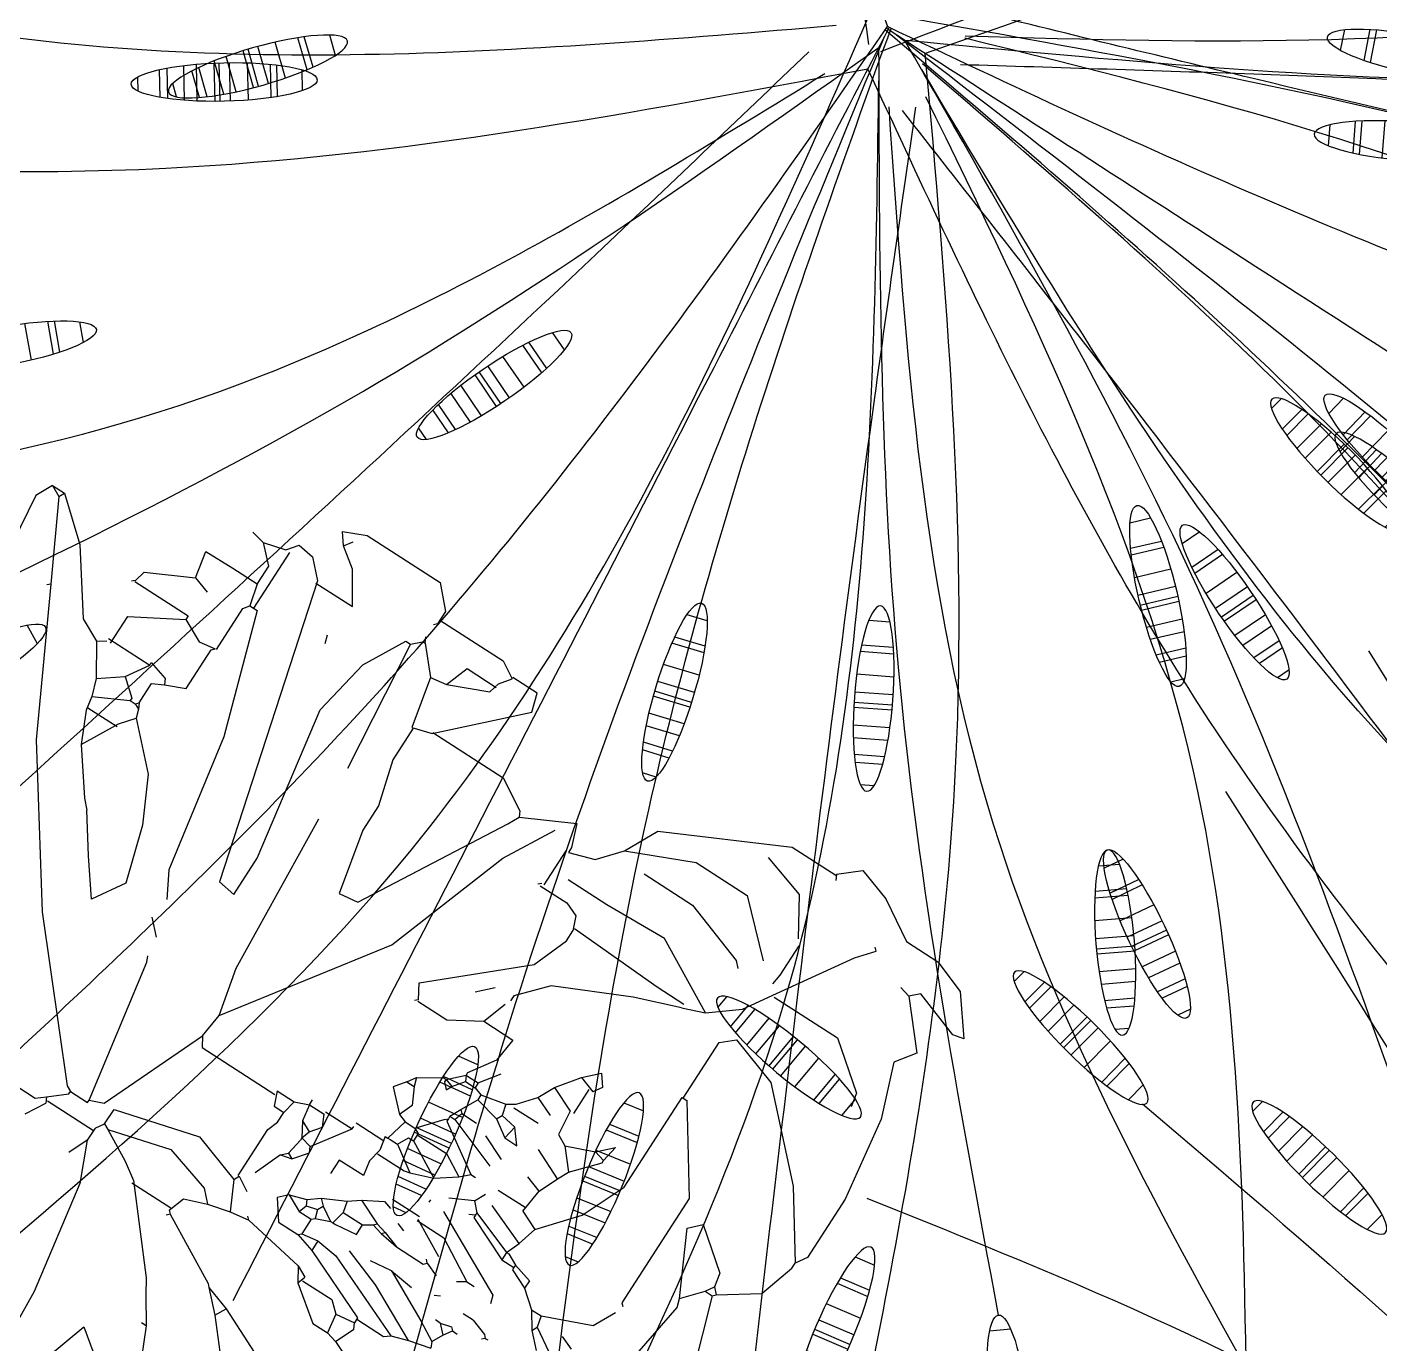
# Model space of a CAD drawing. Header units: metres. Extents: x 1769 to 3632, y 809 to 2652.
# Drawn here: x 2738.7075 to 2738.9946, y 1806.6162 to 1806.8958 of the extents above; entities that cross this region are included whole.
import ezdxf

# ---------------------------------------------------------------- set-up
doc = ezdxf.new("R2010")
doc.units = ezdxf.units.M
doc.header["$LTSCALE"] = 10
doc.layers.add('A-ELEV0', color=7, linetype='Continuous')
doc.layers.add('L-PLNT', color=66, linetype='Continuous')
doc.layers.add('Vegetation - Trees', color=64, linetype='Continuous', lineweight=30)

# ---------------------------------------------------------------- blocks, each defined once
blk = doc.blocks.new('*U121')
at = {"layer": 'Vegetation - Trees'}
for p, q in [((-5.13, 11.36), (-3.23, 12.04)), ((-4.99, 8.06), (-1.24, 9.4)), ((-4.81, 6.96), (-0.69, 8.43)), ((-4.3, 4.62), (0.4, 6.3)), ((-3.82, 2.85), (1.15, 4.62)), ((-3.82, 2.85), (1.15, 4.62)), ((-3.07, 0.42), (2.11, 2.27)), ((-2.84, -0.28), (2.37, 1.58)), ((-2.84, -0.28), (2.37, 1.58)), ((-2.34, -1.67), (2.87, 0.19)), ((-1.39, -4.07), (3.65, -2.26)), ((-0.03, -7.06), (4.49, -5.44)), ((0.4, -7.9), (4.69, -6.36)), ((2.32, -11.02), (5.18, -10)), ((4.49, -12.56), (4.49, -12.56))]:
    blk.add_line(p, q, dxfattribs=at)
blk.add_ellipse((0, 0), major_axis=(4.49, -12.56), ratio=0.207464, dxfattribs=at)
blk = doc.blocks.new('*U119')
at = {"layer": 'Vegetation - Trees'}
for p, q in [((-5.13, 11.36), (-3.23, 12.04)), ((-4.99, 8.06), (-1.24, 9.4)), ((-4.81, 6.96), (-0.69, 8.43)), ((-4.3, 4.62), (0.4, 6.3)), ((-3.82, 2.85), (1.15, 4.62)), ((-3.82, 2.85), (1.15, 4.62)), ((-3.07, 0.42), (2.11, 2.27)), ((-2.84, -0.28), (2.37, 1.58)), ((-2.84, -0.28), (2.37, 1.58)), ((-2.34, -1.67), (2.87, 0.19)), ((-1.39, -4.07), (3.65, -2.26)), ((-0.03, -7.06), (4.49, -5.44)), ((0.4, -7.9), (4.69, -6.36)), ((2.32, -11.02), (5.18, -10)), ((4.49, -12.56), (4.49, -12.56))]:
    blk.add_line(p, q, dxfattribs=at)
blk.add_ellipse((0, 0), major_axis=(4.49, -12.56), ratio=0.207464, dxfattribs=at)
blk = doc.blocks.new('*U108')
at = {"layer": 'Vegetation - Trees'}
for p, q in [((-5.13, 11.36), (-3.23, 12.04)), ((-4.99, 8.06), (-1.24, 9.4)), ((-4.81, 6.96), (-0.69, 8.43)), ((-4.3, 4.62), (0.4, 6.3)), ((-3.82, 2.85), (1.15, 4.62)), ((-3.82, 2.85), (1.15, 4.62)), ((-3.07, 0.42), (2.11, 2.27)), ((-2.84, -0.28), (2.37, 1.58)), ((-2.84, -0.28), (2.37, 1.58)), ((-2.34, -1.67), (2.87, 0.19)), ((-1.39, -4.07), (3.65, -2.26)), ((-0.03, -7.06), (4.49, -5.44)), ((0.4, -7.9), (4.69, -6.36)), ((2.32, -11.02), (5.18, -10)), ((4.49, -12.56), (4.49, -12.56))]:
    blk.add_line(p, q, dxfattribs=at)
blk.add_ellipse((0, 0), major_axis=(4.49, -12.56), ratio=0.207464, dxfattribs=at)
blk = doc.blocks.new('*U107')
at = {"layer": 'Vegetation - Trees'}
for p, q in [((-5.13, 11.36), (-3.23, 12.04)), ((-4.99, 8.06), (-1.24, 9.4)), ((-4.81, 6.96), (-0.69, 8.43)), ((-4.3, 4.62), (0.4, 6.3)), ((-3.82, 2.85), (1.15, 4.62)), ((-3.82, 2.85), (1.15, 4.62)), ((-3.07, 0.42), (2.11, 2.27)), ((-2.84, -0.28), (2.37, 1.58)), ((-2.84, -0.28), (2.37, 1.58)), ((-2.34, -1.67), (2.87, 0.19)), ((-1.39, -4.07), (3.65, -2.26)), ((-0.03, -7.06), (4.49, -5.44)), ((0.4, -7.9), (4.69, -6.36)), ((2.32, -11.02), (5.18, -10)), ((4.49, -12.56), (4.49, -12.56))]:
    blk.add_line(p, q, dxfattribs=at)
blk.add_ellipse((0, 0), major_axis=(4.49, -12.56), ratio=0.207464, dxfattribs=at)
blk = doc.blocks.new('*U106')
at = {"layer": 'Vegetation - Trees'}
for p, q in [((-5.13, 11.36), (-3.23, 12.04)), ((-4.99, 8.06), (-1.24, 9.4)), ((-4.81, 6.96), (-0.69, 8.43)), ((-4.3, 4.62), (0.4, 6.3)), ((-3.82, 2.85), (1.15, 4.62)), ((-3.82, 2.85), (1.15, 4.62)), ((-3.07, 0.42), (2.11, 2.27)), ((-2.84, -0.28), (2.37, 1.58)), ((-2.84, -0.28), (2.37, 1.58)), ((-2.34, -1.67), (2.87, 0.19)), ((-1.39, -4.07), (3.65, -2.26)), ((-0.03, -7.06), (4.49, -5.44)), ((0.4, -7.9), (4.69, -6.36)), ((2.32, -11.02), (5.18, -10)), ((4.49, -12.56), (4.49, -12.56))]:
    blk.add_line(p, q, dxfattribs=at)
blk.add_ellipse((0, 0), major_axis=(4.49, -12.56), ratio=0.207464, dxfattribs=at)
blk = doc.blocks.new('*U105')
at = {"layer": 'Vegetation - Trees'}
for p, q in [((-5.13, 11.36), (-3.23, 12.04)), ((-4.99, 8.06), (-1.24, 9.4)), ((-4.81, 6.96), (-0.69, 8.43)), ((-4.3, 4.62), (0.4, 6.3)), ((-3.82, 2.85), (1.15, 4.62)), ((-3.82, 2.85), (1.15, 4.62)), ((-3.07, 0.42), (2.11, 2.27)), ((-2.84, -0.28), (2.37, 1.58)), ((-2.84, -0.28), (2.37, 1.58)), ((-2.34, -1.67), (2.87, 0.19)), ((-1.39, -4.07), (3.65, -2.26)), ((-0.03, -7.06), (4.49, -5.44)), ((0.4, -7.9), (4.69, -6.36)), ((2.32, -11.02), (5.18, -10)), ((4.49, -12.56), (4.49, -12.56))]:
    blk.add_line(p, q, dxfattribs=at)
blk.add_ellipse((0, 0), major_axis=(4.49, -12.56), ratio=0.207464, dxfattribs=at)
blk = doc.blocks.new('*U104')
at = {"layer": 'Vegetation - Trees'}
for p, q in [((-5.13, 11.36), (-3.23, 12.04)), ((-4.99, 8.06), (-1.24, 9.4)), ((-4.81, 6.96), (-0.69, 8.43)), ((-4.3, 4.62), (0.4, 6.3)), ((-3.82, 2.85), (1.15, 4.62)), ((-3.82, 2.85), (1.15, 4.62)), ((-3.07, 0.42), (2.11, 2.27)), ((-2.84, -0.28), (2.37, 1.58)), ((-2.84, -0.28), (2.37, 1.58)), ((-2.34, -1.67), (2.87, 0.19)), ((-1.39, -4.07), (3.65, -2.26)), ((-0.03, -7.06), (4.49, -5.44)), ((0.4, -7.9), (4.69, -6.36)), ((2.32, -11.02), (5.18, -10)), ((4.49, -12.56), (4.49, -12.56))]:
    blk.add_line(p, q, dxfattribs=at)
blk.add_ellipse((0, 0), major_axis=(4.49, -12.56), ratio=0.207464, dxfattribs=at)
blk = doc.blocks.new('*U122')
at = {"layer": 'Vegetation - Trees'}
for p, q in [((-5.13, 11.36), (-3.23, 12.04)), ((-4.99, 8.06), (-1.24, 9.4)), ((-4.81, 6.96), (-0.69, 8.43)), ((-4.3, 4.62), (0.4, 6.3)), ((-3.82, 2.85), (1.15, 4.62)), ((-3.82, 2.85), (1.15, 4.62)), ((-3.07, 0.42), (2.11, 2.27)), ((-2.84, -0.28), (2.37, 1.58)), ((-2.84, -0.28), (2.37, 1.58)), ((-2.34, -1.67), (2.87, 0.19)), ((-1.39, -4.07), (3.65, -2.26)), ((-0.03, -7.06), (4.49, -5.44)), ((0.4, -7.9), (4.69, -6.36)), ((2.32, -11.02), (5.18, -10)), ((4.49, -12.56), (4.49, -12.56))]:
    blk.add_line(p, q, dxfattribs=at)
blk.add_ellipse((0, 0), major_axis=(4.49, -12.56), ratio=0.207464, dxfattribs=at)
blk = doc.blocks.new('*U120')
at = {"layer": 'Vegetation - Trees'}
for p, q in [((-5.13, 11.36), (-3.23, 12.04)), ((-4.99, 8.06), (-1.24, 9.4)), ((-4.81, 6.96), (-0.69, 8.43)), ((-4.3, 4.62), (0.4, 6.3)), ((-3.82, 2.85), (1.15, 4.62)), ((-3.82, 2.85), (1.15, 4.62)), ((-3.07, 0.42), (2.11, 2.27)), ((-2.84, -0.28), (2.37, 1.58)), ((-2.84, -0.28), (2.37, 1.58)), ((-2.34, -1.67), (2.87, 0.19)), ((-1.39, -4.07), (3.65, -2.26)), ((-0.03, -7.06), (4.49, -5.44)), ((0.4, -7.9), (4.69, -6.36)), ((2.32, -11.02), (5.18, -10)), ((4.49, -12.56), (4.49, -12.56))]:
    blk.add_line(p, q, dxfattribs=at)
blk.add_ellipse((0, 0), major_axis=(4.49, -12.56), ratio=0.207464, dxfattribs=at)
blk = doc.blocks.new('*U114')
at = {"layer": 'Vegetation - Trees'}
for p, q in [((-5.13, 11.36), (-3.23, 12.04)), ((-4.99, 8.06), (-1.24, 9.4)), ((-4.81, 6.96), (-0.69, 8.43)), ((-4.3, 4.62), (0.4, 6.3)), ((-3.82, 2.85), (1.15, 4.62)), ((-3.82, 2.85), (1.15, 4.62)), ((-3.07, 0.42), (2.11, 2.27)), ((-2.84, -0.28), (2.37, 1.58)), ((-2.84, -0.28), (2.37, 1.58)), ((-2.34, -1.67), (2.87, 0.19)), ((-1.39, -4.07), (3.65, -2.26)), ((-0.03, -7.06), (4.49, -5.44)), ((0.4, -7.9), (4.69, -6.36)), ((2.32, -11.02), (5.18, -10)), ((4.49, -12.56), (4.49, -12.56))]:
    blk.add_line(p, q, dxfattribs=at)
at = {"layer": 'Vegetation - Trees', "extrusion": (0, 0, -1)}
blk.add_ellipse((0, 0), major_axis=(4.49, -12.56), ratio=0.207464, dxfattribs=at)
blk = doc.blocks.new('*U113')
at = {"layer": 'Vegetation - Trees'}
for p, q in [((-5.13, 11.36), (-3.23, 12.04)), ((-4.99, 8.06), (-1.24, 9.4)), ((-4.81, 6.96), (-0.69, 8.43)), ((-4.3, 4.62), (0.4, 6.3)), ((-3.82, 2.85), (1.15, 4.62)), ((-3.82, 2.85), (1.15, 4.62)), ((-3.07, 0.42), (2.11, 2.27)), ((-2.84, -0.28), (2.37, 1.58)), ((-2.84, -0.28), (2.37, 1.58)), ((-2.34, -1.67), (2.87, 0.19)), ((-1.39, -4.07), (3.65, -2.26)), ((-0.03, -7.06), (4.49, -5.44)), ((0.4, -7.9), (4.69, -6.36)), ((2.32, -11.02), (5.18, -10)), ((4.49, -12.56), (4.49, -12.56))]:
    blk.add_line(p, q, dxfattribs=at)
at = {"layer": 'Vegetation - Trees', "extrusion": (0, 0, -1)}
blk.add_ellipse((0, 0), major_axis=(4.49, -12.56), ratio=0.207464, dxfattribs=at)
blk = doc.blocks.new('*U115')
at = {"layer": 'Vegetation - Trees'}
for p, q in [((-5.13, 11.36), (-3.23, 12.04)), ((-4.99, 8.06), (-1.24, 9.4)), ((-4.81, 6.96), (-0.69, 8.43)), ((-4.3, 4.62), (0.4, 6.3)), ((-3.82, 2.85), (1.15, 4.62)), ((-3.82, 2.85), (1.15, 4.62)), ((-3.07, 0.42), (2.11, 2.27)), ((-2.84, -0.28), (2.37, 1.58)), ((-2.84, -0.28), (2.37, 1.58)), ((-2.34, -1.67), (2.87, 0.19)), ((-1.39, -4.07), (3.65, -2.26)), ((-0.03, -7.06), (4.49, -5.44)), ((0.4, -7.9), (4.69, -6.36)), ((2.32, -11.02), (5.18, -10)), ((4.49, -12.56), (4.49, -12.56))]:
    blk.add_line(p, q, dxfattribs=at)
at = {"layer": 'Vegetation - Trees', "extrusion": (0, 0, -1)}
blk.add_ellipse((0, 0), major_axis=(4.49, -12.56), ratio=0.207464, dxfattribs=at)
blk = doc.blocks.new('*U123')
at = {"layer": 'Vegetation - Trees'}
for p, q in [((-5.13, 11.36), (-3.23, 12.04)), ((-4.99, 8.06), (-1.24, 9.4)), ((-4.81, 6.96), (-0.69, 8.43)), ((-4.3, 4.62), (0.4, 6.3)), ((-3.82, 2.85), (1.15, 4.62)), ((-3.82, 2.85), (1.15, 4.62)), ((-3.07, 0.42), (2.11, 2.27)), ((-2.84, -0.28), (2.37, 1.58)), ((-2.84, -0.28), (2.37, 1.58)), ((-2.34, -1.67), (2.87, 0.19)), ((-1.39, -4.07), (3.65, -2.26)), ((-0.03, -7.06), (4.49, -5.44)), ((0.4, -7.9), (4.69, -6.36)), ((2.32, -11.02), (5.18, -10)), ((4.49, -12.56), (4.49, -12.56))]:
    blk.add_line(p, q, dxfattribs=at)
blk.add_ellipse((0, 0), major_axis=(4.49, -12.56), ratio=0.207464, dxfattribs=at)
blk = doc.blocks.new('*U112')
at = {"layer": 'Vegetation - Trees'}
for p, q in [((-5.13, 11.36), (-3.23, 12.04)), ((-4.99, 8.06), (-1.24, 9.4)), ((-4.81, 6.96), (-0.69, 8.43)), ((-4.3, 4.62), (0.4, 6.3)), ((-3.82, 2.85), (1.15, 4.62)), ((-3.82, 2.85), (1.15, 4.62)), ((-3.07, 0.42), (2.11, 2.27)), ((-2.84, -0.28), (2.37, 1.58)), ((-2.84, -0.28), (2.37, 1.58)), ((-2.34, -1.67), (2.87, 0.19)), ((-1.39, -4.07), (3.65, -2.26)), ((-0.03, -7.06), (4.49, -5.44)), ((0.4, -7.9), (4.69, -6.36)), ((2.32, -11.02), (5.18, -10)), ((4.49, -12.56), (4.49, -12.56))]:
    blk.add_line(p, q, dxfattribs=at)
at = {"layer": 'Vegetation - Trees', "extrusion": (0, 0, -1)}
blk.add_ellipse((0, 0), major_axis=(4.49, -12.56), ratio=0.207464, dxfattribs=at)
blk = doc.blocks.new('*U111')
at = {"layer": 'Vegetation - Trees'}
for p, q in [((-5.13, 11.36), (-3.23, 12.04)), ((-4.99, 8.06), (-1.24, 9.4)), ((-4.81, 6.96), (-0.69, 8.43)), ((-4.3, 4.62), (0.4, 6.3)), ((-3.82, 2.85), (1.15, 4.62)), ((-3.82, 2.85), (1.15, 4.62)), ((-3.07, 0.42), (2.11, 2.27)), ((-2.84, -0.28), (2.37, 1.58)), ((-2.84, -0.28), (2.37, 1.58)), ((-2.34, -1.67), (2.87, 0.19)), ((-1.39, -4.07), (3.65, -2.26)), ((-0.03, -7.06), (4.49, -5.44)), ((0.4, -7.9), (4.69, -6.36)), ((2.32, -11.02), (5.18, -10)), ((4.49, -12.56), (4.49, -12.56))]:
    blk.add_line(p, q, dxfattribs=at)
at = {"layer": 'Vegetation - Trees', "extrusion": (0, 0, -1)}
blk.add_ellipse((0, 0), major_axis=(4.49, -12.56), ratio=0.207464, dxfattribs=at)
blk = doc.blocks.new('JUNCO PLANTA')
at = {"layer": 'L-PLNT', "color": 61}
for points, knots in [([(1270.69283, 198.70532), (1270.70748, 198.66581), (1270.73868, 198.58163), (1270.75139, 198.49281), (1270.75751, 198.44553)], [0, 0, 0, 0, 0.469345, 1, 1, 1, 1]), ([(1270.82287, 198.70533), (1270.80823, 198.66582), (1270.77705, 198.58164), (1270.76435, 198.49283), (1270.75824, 198.44556)], [0, 0, 0, 0, 0.469397, 1, 1, 1, 1]), ([(1270.75785, 198.69484), (1270.75786, 198.63541), (1270.75786, 198.55231), (1270.75787, 198.46921), (1270.75787, 198.44554)], [0, 0, 0, 0, 0.715137, 1, 1, 1, 1]), ([(1270.50604, 198.53583), (1270.54394, 198.51742), (1270.6247, 198.47821), (1270.71186, 198.45695), (1270.75833, 198.44627)], [0, 0, 0, 0, 0.469345, 1, 1, 1, 1]), ([(1270.51017, 198.4701), (1270.56931, 198.46433), (1270.65202, 198.45627), (1270.73473, 198.44821), (1270.75829, 198.44592)], [0, 0, 0, 0, 0.715137, 1, 1, 1, 1]), ([(1270.49342, 198.4064), (1270.53417, 198.41714), (1270.62097, 198.44002), (1270.71059, 198.44405), (1270.75824, 198.44556)], [0, 0, 0, 0, 0.469397, 1, 1, 1, 1]), ([(1270.89796, 198.21723), (1270.88008, 198.25538), (1270.84199, 198.33667), (1270.78763, 198.40803), (1270.75824, 198.44556)], [0, 0, 0, 0, 0.469397, 1, 1, 1, 1])]:
    blk.add_open_spline(points, degree=3, knots=knots, dxfattribs=at)
for points in [[(1270.7222, 198.70532), (1270.73689, 198.63191), (1270.75787, 198.44734)], [(1270.68885, 198.70346), (1270.69619, 198.6058), (1270.75522, 198.45465)], [(1270.64191, 198.69749), (1270.68902, 198.55382), (1270.75023, 198.4467)], [(1270.67066, 198.69714), (1270.71963, 198.61234), (1270.75607, 198.45421)], [(1270.79097, 198.69379), (1270.79567, 198.5802), (1270.76385, 198.45798)], [(1270.66347, 198.68644), (1270.7306, 198.50397), (1270.74738, 198.45573)], [(1270.85224, 198.68645), (1270.78513, 198.50397), (1270.76836, 198.45573)], [(1270.88284, 198.67214), (1270.78582, 198.50365), (1270.75955, 198.45985)], [(1270.82807, 198.65919), (1270.80027, 198.54852), (1270.76145, 198.44777)], [(1270.93952, 198.65664), (1270.88002, 198.55774), (1270.75393, 198.44695)], [(1270.63831, 198.6361), (1270.70543, 198.54382), (1270.75787, 198.44944)], [(1270.87741, 198.63612), (1270.8103, 198.54383), (1270.75787, 198.44944)], [(1270.59136, 198.63288), (1270.6515, 198.5364), (1270.74667, 198.45337)], [(1270.58797, 198.62981), (1270.67816, 198.5606), (1270.75158, 198.45783)], [(1270.92775, 198.62983), (1270.83757, 198.56061), (1270.76416, 198.45783)], [(1270.51876, 198.58575), (1270.65719, 198.52494), (1270.75787, 198.45364)], [(1270.99697, 198.58579), (1270.85854, 198.52495), (1270.75787, 198.45364)], [(1270.58021, 198.58339), (1270.66555, 198.50764), (1270.75441, 198.4463)], [(1270.52767, 198.56322), (1270.70278, 198.47872), (1270.74916, 198.45734)], [(1270.50828, 198.53961), (1270.60476, 198.52284), (1270.74948, 198.44944)], [(1270.50319, 198.5066), (1270.57483, 198.48487), (1270.75649, 198.44609)], [(1270.48064, 198.42661), (1270.59285, 198.45361), (1270.76026, 198.44151)], [(1270.55702, 198.34541), (1270.65538, 198.40326), (1270.75441, 198.4463)], [(1270.59553, 198.22154), (1270.66949, 198.35342), (1270.75023, 198.4467)], [(1270.92167, 198.22038), (1270.87045, 198.3238), (1270.75383, 198.44452)], [(1270.81039, 198.22694), (1270.79172, 198.33951), (1270.76126, 198.44309)], [(1270.5584, 198.2947), (1270.63604, 198.37775), (1270.74545, 198.44085)], [(1270.50936, 198.37534), (1270.69749, 198.42445), (1270.74713, 198.43647)], [(1270.64044, 198.20663), (1270.66649, 198.30103), (1270.75359, 198.43795)], [(1270.86391, 198.20955), (1270.78098, 198.3854), (1270.75838, 198.43121)], [(1270.77058, 198.19548), (1270.78454, 198.30831), (1270.76282, 198.43272)]]:
    blk.add_spline(points, degree=3, dxfattribs=at)
at = {"layer": 'L-PLNT', "color": 39, "true_color": 0x473624}
for name, p, xscale, yscale, zscale, rotation in [('*U104', (1270.62938, 198.64959), 0.001213067589164313, 0.001213067589164313, 0.001213067589164313, 13.84403035338806), ('*U104', (1270.56765, 198.59358), -0.001213067589164313, 0.001213067589164313, 0.001213067589164313, 70.59416818701116), ('*U105', (1270.64997, 198.56914), -0.00121306758913117, 0.00121306758913117, 0.00121306758913117, 51.51526757229943), ('*U105', (1270.64573, 198.56529), 0.00121306758913117, 0.00121306758913117, 0.00121306758913117, 32.92293096809978), ('*U119', (1270.73809, 198.56552), 0.001213067589188965, 0.001213067589188965, 0.001213067589188965, 350.6983654442693), ('*U106', (1270.56218, 198.561), 0.001213067589200504, 0.001213067589200504, 0.001213067589200504, 60.72488571668537), ('*U108', (1270.70677, 198.55066), -0.001213067589126227, 0.001213067589126227, 0.001213067589126227, 42.70067964869472), ('*U121', (1270.79048, 198.53236), 0.001213067589132681, 0.001213067589132681, 0.001213067589132681, 311.8384583573174), ('*U121', (1270.80417, 198.52596), -0.001213067589132681, 0.001213067589132681, 0.001213067589132681, 358.0380031178779), ('*U107', (1270.56295, 198.5129), 0.001213067589127255, 0.001213067589127255, 0.001213067589127255, 59.6171340437695), ('*U108', (1270.65862, 198.50696), 0.001213067589126227, 0.001213067589126227, 0.001213067589126227, 41.73751889170448), ('*U120', (1270.55406, 198.48374), -0.001213067589128253, 0.001213067589128253, 0.001213067589128253, 101.4914293999393), ('*U119', (1270.64079, 198.47724), -0.001213067589188965, 0.001213067589188965, 0.001213067589188965, 93.73983309613004), ('*U121', (1270.66872, 198.42187), -0.001213067589132681, 0.001213067589132681, 0.001213067589132681, 132.5997401830819), ('*U122', (1270.57672, 198.37148), -0.001213067589163074, 0.001213067589163074, 0.001213067589163074, 137.7565145758233), ('*U122', (1270.81776, 198.25876), 0.001213067589163074, 0.001213067589163074, 0.001213067589163074, 172.1199468993721), ('*U123', (1270.92228, 198.19518), 0.001213067589192103, 0.001213067589192103, 0.001213067589192103, 172.5064865365871)]:
    blk.add_blockref(name, p, dxfattribs=dict(at, xscale=xscale, yscale=yscale, zscale=zscale, rotation=rotation))
at = {"layer": 'L-PLNT', "color": 39, "true_color": 0x473624, "extrusion": (0, 0, -1)}
for name, p, xscale, yscale, zscale, rotation in [('*U114', (-1270.74243, 198.56027), -0.001213067589089982, 0.001213067589089982, 0.001213067589089982, 8.39393549245365), ('*U115', (-1270.70046, 198.53886), -0.001213067589114517, 0.001213067589114517, 0.001213067589114517, 335.6422850391509), ('*U115', (-1270.69304, 198.35728), 0.001213067589114518, 0.001213067589114518, 0.001213067589114518, 209.0429905508576), ('*U114', (-1270.68759, 198.35381), -0.001213067589089982, 0.001213067589089982, 0.001213067589089982, 233.8321984272498), ('*U113', (-1270.62829, 198.34664), -0.001213067589096973, 0.001213067589096973, 0.001213067589096973, 242.6467863508977), ('*U112', (-1270.81424, 198.21162), 0.001213067589155066, 0.001213067589155066, 0.001213067589155066, 148.3978515625042), ('*U111', (-1270.78381, 198.17085), 0.001213067589117766, 0.001213067589117766, 0.001213067589117766, 153.3002924053825)]:
    blk.add_blockref(name, p, dxfattribs=dict(at, xscale=xscale, yscale=yscale, zscale=zscale, rotation=rotation))
blk = doc.blocks.new('GARRA DE LEON')
at = {"layer": 'L-PLNT', "color": 65, "linetype": 'Continuous'}
for p, q in [((1272.9747, 334.9679), (1272.9706, 334.9514)), ((1273.0286, 334.9265), (1272.9747, 334.9679)), ((1272.5896, 334.9493), (1272.573, 334.9389)), ((1272.689, 334.9493), (1272.5896, 334.9493)), ((1272.8132, 334.9306), (1272.689, 334.9493)), ((1272.9706, 334.9514), (1272.9954, 334.881)), ((1272.5109, 334.9224), (1272.5648, 334.9389)), ((1272.5648, 334.9389), (1272.573, 334.9389)), ((1272.6642, 334.8768), (1272.573, 334.9389)), ((1272.8919, 334.9017), (1272.8132, 334.9306)), ((1273.0472, 334.8768), (1273.0286, 334.9265)), ((1272.4695, 334.8644), (1272.2976, 334.9224)), ((1272.4736, 334.8685), (1272.5109, 334.9224)), ((1272.9209, 334.9224), (1272.8919, 334.9017)), ((1272.983, 334.8685), (1272.9209, 334.9224)), ((1272.8256, 334.881), (1272.805, 334.8851)), ((1272.4695, 334.8644), (1272.4736, 334.8685)), ((1272.4819, 334.8602), (1272.4736, 334.8685)), ((1272.7718, 334.7691), (1272.6642, 334.8768)), ((1272.8774, 334.8147), (1272.8256, 334.881)), ((1272.9954, 334.881), (1272.983, 334.8685)), ((1272.983, 334.8685), (1272.9872, 334.852)), ((1273.0472, 334.823), (1273.0472, 334.8768)), ((1272.4405, 334.8271), (1272.4695, 334.852)), ((1272.4695, 334.852), (1272.4695, 334.8644)), ((1272.4695, 334.852), (1272.4819, 334.8602)), ((1272.5026, 334.8561), (1272.4819, 334.8602)), ((1272.5482, 334.7981), (1272.5026, 334.8561)), ((1272.3121, 334.8147), (1272.4281, 334.8313)), ((1272.4281, 334.8313), (1272.4405, 334.8271)), ((1272.4405, 334.8271), (1272.5316, 334.7816)), ((1272.8774, 334.707), (1272.8774, 334.8147)), ((1273.0824, 334.765), (1273.0472, 334.823)), ((1272.5316, 334.7816), (1272.5482, 334.7981)), ((1272.9872, 334.7733), (1273.012, 334.794)), ((1273.012, 334.794), (1273.0162, 334.7898)), ((1272.7967, 334.6946), (1272.7718, 334.7691)), ((1272.8836, 334.707), (1272.9872, 334.7733)), ((1272.3411, 334.7443), (1272.3743, 334.7609)), ((1272.3908, 334.7609), (1272.3867, 334.765)), ((1272.5689, 334.7609), (1272.3908, 334.7609)), ((1272.6849, 334.6822), (1272.5689, 334.7609)), ((1273.099, 334.7153), (1273.0824, 334.765)), ((1272.3039, 334.7153), (1272.2956, 334.736)), ((1272.3121, 334.6739), (1272.3411, 334.7443)), ((1272.2956, 334.678), (1272.2749, 334.7112)), ((1273.0741, 334.6863), (1273.099, 334.7153)), ((1272.2873, 334.6739), (1272.2666, 334.6946)), ((1272.7801, 334.676), (1272.7967, 334.6946)), ((1272.8381, 334.678), (1272.8836, 334.707)), ((1272.9085, 334.6967), (1272.8919, 334.6946)), ((1272.9582, 334.6967), (1272.9085, 334.6967)), ((1272.2873, 334.6739), (1272.2956, 334.678)), ((1272.3121, 334.6573), (1272.2873, 334.6739)), ((1272.3121, 334.6739), (1272.2956, 334.678)), ((1272.3121, 334.6573), (1272.3121, 334.6739)), ((1272.4654, 334.6449), (1272.5316, 334.6739)), ((1272.5316, 334.6739), (1272.6849, 334.6739)), ((1272.6849, 334.6739), (1272.6849, 334.6822)), ((1272.6849, 334.676), (1272.7801, 334.676)), ((1272.805, 334.6366), (1272.8381, 334.678)), ((1273.0203, 334.6573), (1272.9665, 334.6905)), ((1273.0741, 334.6863), (1273.0658, 334.6905)), ((1273.0721, 334.6118), (1273.0721, 334.6863)), ((1272.3329, 334.6325), (1272.3121, 334.6573)), ((1272.9789, 334.5952), (1272.9126, 334.6656)), ((1273.041, 334.5911), (1273.0203, 334.6573)), ((1272.4115, 334.5994), (1272.4654, 334.6449)), ((1272.7925, 334.6035), (1272.805, 334.6366)), ((1272.805, 334.6366), (1272.8629, 334.529)), ((1272.8919, 334.6325), (1272.8836, 334.6408)), ((1272.2417, 334.6242), (1272.2376, 334.6201)), ((1272.2417, 334.6242), (1272.2417, 334.6283)), ((1272.2459, 334.6201), (1272.2417, 334.6242)), ((1272.2542, 334.5952), (1272.2459, 334.6201)), ((1272.2542, 334.5952), (1272.2459, 334.6201)), ((1272.3453, 334.6035), (1272.3329, 334.6325)), ((1272.3453, 334.6325), (1272.3329, 334.6325)), ((1272.3536, 334.6035), (1272.3453, 334.6325)), ((1272.5068, 334.5952), (1272.544, 334.6283)), ((1272.544, 334.6283), (1272.5482, 334.6283)), ((1272.573, 334.6325), (1272.5482, 334.6283)), ((1272.5523, 334.6118), (1272.5482, 334.6283)), ((1272.5523, 334.6118), (1272.573, 334.6325)), ((1272.925, 334.5372), (1272.8919, 334.6325)), ((1272.2542, 334.5952), (1272.2542, 334.5786)), ((1272.2997, 334.5994), (1272.2873, 334.6035)), ((1272.3619, 334.4751), (1272.2997, 334.5994)), ((1272.3494, 334.6035), (1272.3453, 334.6035)), ((1272.3494, 334.5828), (1272.3494, 334.6035)), ((1272.3536, 334.6035), (1272.3494, 334.6035)), ((1272.3619, 334.5869), (1272.3536, 334.6035)), ((1272.3825, 334.5911), (1272.4115, 334.5994)), ((1272.424, 334.5704), (1272.4115, 334.5994)), ((1272.4902, 334.5869), (1272.5068, 334.5952)), ((1272.5358, 334.5704), (1272.5068, 334.5952)), ((1272.5358, 334.5704), (1272.5523, 334.6118)), ((1272.7925, 334.6035), (1272.7677, 334.5372)), ((1272.7987, 334.5579), (1272.7987, 334.6035)), ((1272.9789, 334.5082), (1272.9789, 334.5952)), ((1272.9872, 334.4378), (1273.0721, 334.6118)), ((1272.0761, 334.2888), (1271.9394, 334.5911)), ((1272.2128, 334.5704), (1272.2252, 334.5786)), ((1272.2252, 334.5786), (1272.2252, 334.5869)), ((1272.2293, 334.5745), (1272.2252, 334.5786)), ((1272.3784, 334.5165), (1272.3494, 334.5828)), ((1272.3619, 334.5828), (1272.3494, 334.5828)), ((1272.3619, 334.5828), (1272.3825, 334.5911)), ((1272.3619, 334.5828), (1272.3619, 334.5869)), ((1272.3867, 334.5165), (1272.3619, 334.5828)), ((1272.3825, 334.5911), (1272.4074, 334.529)), ((1272.4612, 334.5745), (1272.4902, 334.5869)), ((1272.4902, 334.5869), (1272.5109, 334.5414)), ((1272.1796, 334.5331), (1272.1879, 334.5662)), ((1272.1962, 334.5621), (1272.1879, 334.5662)), ((1272.1962, 334.5621), (1272.2128, 334.5704)), ((1272.2128, 334.5331), (1272.1962, 334.5621)), ((1272.2252, 334.5579), (1272.2128, 334.5704)), ((1272.2252, 334.5579), (1272.2293, 334.5745)), ((1272.2252, 334.5579), (1272.2252, 334.5497)), ((1272.2956, 334.5579), (1272.2873, 334.5455)), ((1272.2956, 334.5579), (1272.2956, 334.5704)), ((1272.3308, 334.4958), (1272.2956, 334.5579)), ((1272.424, 334.5704), (1272.4612, 334.5745)), ((1272.4302, 334.5704), (1272.4302, 334.5248)), ((1272.4612, 334.5745), (1272.4695, 334.5497)), ((1272.544, 334.5538), (1272.5358, 334.5704)), ((1272.5813, 334.5559), (1272.6227, 334.5559)), ((1272.6352, 334.5704), (1272.6227, 334.5621)), ((1272.631, 334.5372), (1272.6227, 334.5621)), ((1272.631, 334.5372), (1272.6517, 334.5579)), ((1272.6517, 334.5579), (1272.6352, 334.5704)), ((1272.805, 334.413), (1272.7987, 334.5579)), ((1272.2542, 334.529), (1272.2583, 334.5372)), ((1272.5813, 334.5497), (1272.544, 334.5538)), ((1272.5979, 334.5124), (1272.5813, 334.5497)), ((1272.5979, 334.5124), (1272.631, 334.5372)), ((1272.7677, 334.5372), (1272.718, 334.4296)), ((1272.925, 334.4544), (1272.925, 334.5372)), ((1272.1713, 334.5082), (1272.1796, 334.5331)), ((1272.1796, 334.5331), (1272.2211, 334.4503)), ((1272.25, 334.4586), (1272.2128, 334.5331)), ((1272.2873, 334.4958), (1272.279, 334.5165)), ((1272.3825, 334.5165), (1272.3784, 334.5165)), ((1272.3825, 334.5165), (1272.3784, 334.5082)), ((1272.3867, 334.5165), (1272.3825, 334.5165)), ((1272.3991, 334.5041), (1272.3867, 334.5165)), ((1272.542, 334.4793), (1272.542, 334.5207)), ((1272.573, 334.5), (1272.5606, 334.529)), ((1272.8629, 334.529), (1272.8588, 334.4337)), ((1272.1651, 334.5), (1272.1713, 334.5082)), ((1272.1651, 334.4544), (1272.1651, 334.5)), ((1272.2252, 334.3799), (1272.1713, 334.5082)), ((1272.3329, 334.4503), (1272.3039, 334.5041)), ((1272.3991, 334.5041), (1272.3825, 334.471)), ((1272.3991, 334.5041), (1272.4157, 334.5124)), ((1272.4861, 334.4668), (1272.4695, 334.5041)), ((1272.4985, 334.4917), (1272.4985, 334.5124)), ((1272.4985, 334.5124), (1272.5192, 334.4958)), ((1272.5482, 334.4793), (1272.573, 334.5)), ((1272.573, 334.5), (1272.5979, 334.5124)), ((1272.9375, 334.413), (1272.9789, 334.5082)), ((1272.25, 334.4586), (1272.2459, 334.4958)), ((1272.2832, 334.4917), (1272.2873, 334.4958)), ((1272.2832, 334.4461), (1272.2832, 334.4917)), ((1272.2873, 334.4958), (1272.2915, 334.4917)), ((1272.3308, 334.4503), (1272.3308, 334.4958)), ((1272.4157, 334.4668), (1272.4281, 334.4793)), ((1272.4281, 334.4793), (1272.4281, 334.4875)), ((1272.4736, 334.4089), (1272.4281, 334.4793)), ((1272.4819, 334.4171), (1272.4529, 334.4958)), ((1272.4985, 334.4917), (1272.5192, 334.4958)), ((1272.515, 334.4668), (1272.4985, 334.4917)), ((1272.5234, 334.471), (1272.5192, 334.4958)), ((1272.5399, 334.4668), (1272.5482, 334.4793)), ((1272.1217, 334.4461), (1272.1092, 334.4751)), ((1272.1217, 334.4461), (1272.1507, 334.4586)), ((1272.1507, 334.4586), (1272.1589, 334.4544)), ((1272.25, 334.4586), (1272.2459, 334.4254)), ((1272.395, 334.4378), (1272.4157, 334.4668)), ((1272.4343, 334.4337), (1272.4157, 334.4668)), ((1272.515, 334.4668), (1272.5234, 334.471)), ((1272.5234, 334.4296), (1272.515, 334.4668)), ((1272.5399, 334.4668), (1272.5234, 334.471)), ((1272.5316, 334.4296), (1272.5399, 334.4668)), ((1272.0595, 334.2805), (1271.8566, 334.4544)), ((1272.1258, 334.4296), (1272.1217, 334.4461)), ((1272.1548, 334.4254), (1272.1589, 334.4544)), ((1272.1672, 334.4544), (1272.1589, 334.4544)), ((1272.2128, 334.3467), (1272.1672, 334.4544)), ((1272.2211, 334.4503), (1272.2417, 334.3923)), ((1272.2873, 334.4171), (1272.2832, 334.4461)), ((1272.2915, 334.4213), (1272.2832, 334.4461)), ((1272.3121, 334.4296), (1272.308, 334.442)), ((1272.337, 334.4503), (1272.337, 334.4047)), ((1272.366, 334.4503), (1272.3619, 334.4503)), ((1272.4944, 334.4213), (1272.4944, 334.4461)), ((1272.1258, 334.4047), (1272.1258, 334.4296)), ((1272.1548, 334.4254), (1272.1258, 334.4296)), ((1272.1693, 334.4089), (1272.1548, 334.4254)), ((1272.2873, 334.4171), (1272.2915, 334.4213)), ((1272.2956, 334.4047), (1272.2915, 334.4213)), ((1272.3825, 334.4047), (1272.395, 334.4378)), ((1272.424, 334.384), (1272.395, 334.4378)), ((1272.4343, 334.384), (1272.4343, 334.4337)), ((1272.4819, 334.4171), (1272.4944, 334.4213)), ((1272.4985, 334.4171), (1272.4944, 334.4213)), ((1272.4985, 334.4171), (1272.5234, 334.4296)), ((1272.5316, 334.4296), (1272.5234, 334.4296)), ((1272.5358, 334.4171), (1272.5316, 334.4296)), ((1272.544, 334.4171), (1272.573, 334.4378)), ((1272.5855, 334.4213), (1272.5482, 334.3964)), ((1272.6227, 334.4254), (1272.5855, 334.4213)), ((1272.6227, 334.3757), (1272.6227, 334.4254)), ((1272.718, 334.4296), (1272.6766, 334.3923)), ((1272.8588, 334.4337), (1272.8588, 334.3674)), ((1272.9375, 334.413), (1272.9872, 334.4378)), ((1272.1631, 334.355), (1272.1258, 334.4047)), ((1272.1693, 334.3592), (1272.1693, 334.4089)), ((1272.2832, 334.3882), (1272.2915, 334.4006)), ((1272.2915, 334.4006), (1272.2873, 334.4171)), ((1272.2915, 334.4006), (1272.2956, 334.4047)), ((1272.3121, 334.3674), (1272.2956, 334.4047)), ((1272.3287, 334.3964), (1272.3246, 334.4089)), ((1272.3805, 334.3964), (1272.3825, 334.4047)), ((1272.4074, 334.3674), (1272.3825, 334.4047)), ((1272.4405, 334.3757), (1272.4736, 334.4047)), ((1272.4736, 334.4047), (1272.4778, 334.4089)), ((1272.4778, 334.4089), (1272.4736, 334.4089)), ((1272.4819, 334.4089), (1272.4778, 334.4089)), ((1272.4819, 334.4089), (1272.4985, 334.4171)), ((1272.4819, 334.4089), (1272.4819, 334.4171)), ((1272.5192, 334.3882), (1272.5358, 334.4006)), ((1272.5358, 334.4006), (1272.5358, 334.4171)), ((1272.544, 334.4171), (1272.5358, 334.4171)), ((1272.544, 334.3964), (1272.5358, 334.4006)), ((1272.544, 334.4006), (1272.544, 334.4171)), ((1272.544, 334.3964), (1272.544, 334.4006)), ((1272.7304, 334.3923), (1272.7842, 334.413)), ((1272.7842, 334.413), (1272.8008, 334.413)), ((1272.8215, 334.4047), (1272.8008, 334.413)), ((1272.8298, 334.384), (1272.8215, 334.4047)), ((1272.9043, 334.384), (1272.9375, 334.413)), ((1272.2625, 334.355), (1272.2666, 334.3882)), ((1272.2666, 334.3882), (1272.2832, 334.3882)), ((1272.2832, 334.355), (1272.2832, 334.3882)), ((1272.3121, 334.3674), (1272.3287, 334.3964)), ((1272.3805, 334.3509), (1272.3805, 334.3964)), ((1272.424, 334.3757), (1272.424, 334.384)), ((1272.4364, 334.384), (1272.424, 334.384)), ((1272.4405, 334.3757), (1272.4364, 334.384)), ((1272.5109, 334.384), (1272.5192, 334.3882)), ((1272.5192, 334.3757), (1272.5109, 334.384)), ((1272.5234, 334.3757), (1272.5192, 334.3882)), ((1272.5234, 334.3757), (1272.544, 334.3964)), ((1272.5482, 334.3964), (1272.544, 334.3964)), ((1272.6186, 334.2681), (1272.7304, 334.3923)), ((1272.6227, 334.3757), (1272.66, 334.3882)), ((1272.6766, 334.3923), (1272.6683, 334.3923)), ((1272.8298, 334.3385), (1272.8298, 334.384)), ((1272.8919, 334.3467), (1272.9043, 334.384)), ((1272.2293, 334.3467), (1272.2252, 334.3799)), ((1272.2997, 334.3509), (1272.3121, 334.3674)), ((1272.4074, 334.3674), (1272.424, 334.3757)), ((1272.4074, 334.355), (1272.4074, 334.3674)), ((1272.4405, 334.3592), (1272.4405, 334.3757)), ((1272.5026, 334.3385), (1272.5234, 334.3716)), ((1272.5234, 334.3757), (1272.5192, 334.3757)), ((1272.5234, 334.3716), (1272.5234, 334.3757)), ((1272.5958, 334.3302), (1272.6227, 334.3757)), ((1272.6517, 334.3426), (1272.6724, 334.3633)), ((1271.9933, 334.2059), (1271.6744, 334.3509)), ((1272.1631, 334.355), (1272.1755, 334.3592)), ((1272.1838, 334.3426), (1272.1631, 334.355)), ((1272.1838, 334.3426), (1272.1755, 334.3592)), ((1272.2003, 334.2474), (1272.1838, 334.3426)), ((1272.2211, 334.3177), (1272.2128, 334.3467)), ((1272.2293, 334.3467), (1272.2128, 334.3467)), ((1272.2252, 334.3219), (1272.2293, 334.3467)), ((1272.2542, 334.326), (1272.2625, 334.3467)), ((1272.2625, 334.3509), (1272.2832, 334.355)), ((1272.2625, 334.3509), (1272.2625, 334.355)), ((1272.2625, 334.3467), (1272.2625, 334.3509)), ((1272.2749, 334.326), (1272.2625, 334.3467)), ((1272.2997, 334.3509), (1272.2832, 334.355)), ((1272.2832, 334.3177), (1272.2997, 334.3509)), ((1272.366, 334.3467), (1272.3432, 334.3509)), ((1272.3432, 334.3509), (1272.3432, 334.3095)), ((1272.3867, 334.3509), (1272.366, 334.3467)), ((1272.4074, 334.3467), (1272.3867, 334.3509)), ((1272.4012, 334.3012), (1272.4012, 334.3467)), ((1272.4074, 334.3509), (1272.4405, 334.3592)), ((1272.4074, 334.3509), (1272.4074, 334.355)), ((1272.4074, 334.3467), (1272.4074, 334.3509)), ((1272.4447, 334.3467), (1272.4405, 334.3592)), ((1272.4654, 334.355), (1272.4447, 334.3467)), ((1272.4736, 334.3177), (1272.4447, 334.3467)), ((1272.4902, 334.3426), (1272.4654, 334.355)), ((1272.4902, 334.3302), (1272.4902, 334.3426)), ((1272.5026, 334.3385), (1272.4902, 334.3426)), ((1272.834, 334.3426), (1272.8919, 334.3426)), ((1272.9002, 334.3467), (1272.8919, 334.3467)), ((1272.9333, 334.3343), (1272.9002, 334.3467)), ((1272.25, 334.3219), (1272.2542, 334.326)), ((1272.2666, 334.3219), (1272.2542, 334.326)), ((1272.2666, 334.3219), (1272.2749, 334.326)), ((1272.2832, 334.3177), (1272.2749, 334.326)), ((1272.4902, 334.3302), (1272.4736, 334.3177)), ((1272.4902, 334.3302), (1272.5026, 334.3385)), ((1272.5958, 334.2805), (1272.5958, 334.3302)), ((1272.834, 334.3385), (1272.8298, 334.3343)), ((1272.8961, 334.2598), (1272.9333, 334.3343)), ((1272.2211, 334.3177), (1272.2252, 334.3219)), ((1272.2211, 334.2846), (1272.2211, 334.3177)), ((1272.25, 334.3219), (1272.2252, 334.3219)), ((1272.25, 334.3012), (1272.25, 334.3219)), ((1272.25, 334.3012), (1272.2625, 334.3053)), ((1272.2625, 334.3053), (1272.2666, 334.3219)), ((1272.2707, 334.3012), (1272.2625, 334.3053)), ((1272.2707, 334.3012), (1272.2832, 334.3177)), ((1272.3432, 334.3095), (1272.3204, 334.3095)), ((1272.834, 334.2722), (1272.9085, 334.3136)), ((1272.0595, 334.2805), (1272.0761, 334.2888)), ((1272.0885, 334.2515), (1272.0761, 334.2888)), ((1272.25, 334.2639), (1272.2211, 334.2846)), ((1272.2625, 334.2763), (1272.25, 334.3012)), ((1272.2625, 334.2763), (1272.2707, 334.3012)), ((1272.337, 334.2639), (1272.3908, 334.3012)), ((1272.3908, 334.2556), (1272.3908, 334.3012)), ((1272.3908, 334.3012), (1272.395, 334.3012)), ((1272.0885, 334.2515), (1272.0595, 334.2805)), ((1272.2625, 334.2763), (1272.25, 334.2639)), ((1272.308, 334.2515), (1272.3287, 334.2681)), ((1272.3287, 334.2681), (1272.337, 334.2639)), ((1272.5979, 334.2805), (1272.5938, 334.2763)), ((1272.5979, 334.2805), (1272.6186, 334.2681)), ((1272.6434, 334.2059), (1272.834, 334.2722)), ((1272.0927, 334.2474), (1272.0885, 334.2515)), ((1272.1465, 334.148), (1272.0927, 334.2474)), ((1272.1962, 334.2184), (1272.2003, 334.2474)), ((1272.2003, 334.2474), (1272.2045, 334.2432)), ((1272.3039, 334.2349), (1272.308, 334.2515)), ((1272.3121, 334.2432), (1272.308, 334.2515)), ((1272.3121, 334.2432), (1272.337, 334.2474)), ((1272.3411, 334.2474), (1272.337, 334.2639)), ((1272.3411, 334.2474), (1272.337, 334.2474)), ((1272.3411, 334.2474), (1272.3536, 334.2515)), ((1272.3619, 334.2349), (1272.3411, 334.2474)), ((1272.3536, 334.2515), (1272.3701, 334.2639)), ((1272.3619, 334.2349), (1272.3536, 334.2515)), ((1272.3701, 334.2639), (1272.3867, 334.2556)), ((1272.3867, 334.2308), (1272.3867, 334.2556)), ((1272.6683, 334.1314), (1272.8795, 334.2515)), ((1272.8795, 334.2515), (1272.8961, 334.2598)), ((1272.9043, 334.2556), (1272.8961, 334.2598)), ((1272.9313, 334.2101), (1272.9043, 334.2556)), ((1272.3039, 334.2349), (1272.2625, 334.2184)), ((1272.3039, 334.2349), (1272.3121, 334.2432)), ((1272.3867, 334.2308), (1272.3619, 334.2349)), ((1272.3784, 334.2101), (1272.3867, 334.2308)), ((1272.3867, 334.2308), (1272.395, 334.2308)), ((1272.1879, 334.1852), (1272.1962, 334.2184)), ((1272.2376, 334.1977), (1272.1962, 334.2184)), ((1272.2459, 334.2018), (1272.2335, 334.2225)), ((1272.3577, 334.2059), (1272.3784, 334.2101)), ((1272.3784, 334.1811), (1272.3784, 334.2101)), ((1272.9313, 334.09), (1272.9313, 334.2101)), ((1272.0305, 334.1811), (1271.9933, 334.2059)), ((1271.9933, 334.2059), (1271.9933, 334.1977)), ((1272.2376, 334.1977), (1272.2459, 334.2018)), ((1272.2625, 334.1231), (1272.2376, 334.1977)), ((1272.2459, 334.1997), (1272.3246, 334.1997)), ((1272.3246, 334.1997), (1272.3411, 334.2059)), ((1272.3411, 334.2059), (1272.3577, 334.2059)), ((1272.3577, 334.1894), (1272.3577, 334.2059)), ((1272.3784, 334.1811), (1272.3577, 334.1894)), ((1272.424, 334.0527), (1272.6434, 334.2059)), ((1272.9292, 334.09), (1273.0327, 334.1935)), ((1273.0327, 334.1935), (1273.0596, 334.1852)), ((1272.0513, 334.1687), (1272.0305, 334.1811)), ((1272.0513, 334.1687), (1272.0305, 334.1811)), ((1272.1589, 334.0776), (1272.0513, 334.1687)), ((1272.1755, 334.1521), (1272.1879, 334.1852)), ((1272.2045, 334.1687), (1272.1879, 334.1852)), ((1272.2252, 334.0983), (1272.2045, 334.1687)), ((1272.3722, 334.0569), (1272.3722, 334.1811)), ((1273.0596, 334.1852), (1273.0596, 334.1438)), ((1271.9436, 334.1314), (1271.9187, 334.1645)), ((1272.1507, 334.1438), (1272.1755, 334.1521)), ((1271.8773, 334.1107), (1271.9436, 334.1314)), ((1272.1465, 334.148), (1272.1423, 334.1438)), ((1272.1507, 334.1438), (1272.1465, 334.148)), ((1272.1548, 334.0776), (1272.1548, 334.1438)), ((1272.6642, 334.1024), (1272.6683, 334.1314)), ((1273.0244, 334.1273), (1273.041, 334.1314)), ((1273.0348, 334.0817), (1273.0348, 334.1314)), ((1273.041, 334.1314), (1273.0576, 334.1438)), ((1273.0721, 334.119), (1273.0576, 334.1438)), ((1272.2293, 333.9989), (1272.2625, 334.1231)), ((1272.9996, 334.0693), (1273.0244, 334.1273)), ((1273.0721, 334.0113), (1273.0721, 334.119)), ((1272.2003, 334.0072), (1272.2252, 334.0983)), ((1272.7594, 334.0817), (1272.6642, 334.1024)), ((1272.9209, 334.061), (1272.9292, 334.09)), ((1272.1755, 334.0527), (1272.1589, 334.0776)), ((1272.8008, 334.0817), (1272.7594, 334.0817)), ((1272.8671, 334.0631), (1272.8008, 334.0817)), ((1272.9996, 334.0693), (1273.0348, 334.0817)), ((1271.9477, 334.0444), (1271.6744, 334.061)), ((1272.2003, 334.0072), (1272.1755, 334.0527)), ((1272.3867, 334.0486), (1272.3722, 334.0569)), ((1272.3867, 334.0486), (1272.424, 334.0527)), ((1272.424, 334.0527), (1272.4944, 334.0361)), ((1272.9209, 334.0631), (1272.8671, 334.0631)), ((1272.9954, 334.0444), (1272.9209, 334.061)), ((1272.9954, 334.0444), (1272.9996, 334.0693)), ((1272.1134, 334.0154), (1271.9477, 334.0444)), ((1272.2293, 333.9823), (1272.3867, 334.0486)), ((1272.4944, 334.0361), (1272.7387, 334.0196)), ((1273.0327, 334.0113), (1272.9954, 334.0444)), ((1272.1713, 333.9906), (1272.1134, 334.0154)), ((1273.0203, 333.9947), (1272.8215, 334.0154)), ((1272.1921, 333.9906), (1272.2045, 333.9989)), ((1272.2045, 333.9989), (1272.2003, 334.0072)), ((1272.2045, 333.9989), (1272.2293, 333.9989)), ((1273.0203, 333.9947), (1273.0327, 334.0072)), ((1273.0203, 333.9865), (1273.0203, 333.9947)), ((1273.0327, 334.0072), (1273.0327, 334.0113)), ((1273.0327, 334.0113), (1273.041, 334.0072)), ((1273.0658, 334.0113), (1273.0617, 334.0072)), ((1273.0866, 334.0113), (1273.0658, 334.0113)), ((1273.1176, 333.9823), (1273.0866, 334.0113)), ((1272.1713, 333.9906), (1272.1423, 333.9782)), ((1272.1921, 333.9906), (1272.1713, 333.9906)), ((1272.1879, 333.9119), (1272.1879, 333.9906)), ((1272.2211, 333.9616), (1272.2293, 333.9823)), ((1272.5813, 333.9761), (1272.6434, 333.9761)), ((1272.5855, 333.9492), (1272.5813, 333.9761)), ((1272.6434, 333.9761), (1272.8712, 333.9368)), ((1272.9582, 333.9533), (1273.0203, 333.9865)), ((1273.1176, 333.8581), (1273.1176, 333.9823)), ((1272.2169, 333.9326), (1272.2169, 333.9616)), ((1272.2169, 333.9616), (1272.2211, 333.9616)), ((1272.2211, 333.9616), (1272.4322, 333.9243)), ((1273.0244, 333.8332), (1272.5855, 333.9492)), ((1272.8712, 333.9368), (1272.9582, 333.9533)), ((1272.1921, 333.9078), (1272.2128, 333.9326)), ((1272.2128, 333.9326), (1272.2169, 333.9326)), ((1272.2211, 333.9243), (1272.2169, 333.9326)), ((1272.4115, 333.7587), (1272.2211, 333.9243)), ((1272.4322, 333.9243), (1272.4405, 333.9202)), ((1272.4902, 333.8953), (1272.4695, 333.9161)), ((1272.1548, 333.8953), (1272.1838, 333.9119)), ((1272.1817, 333.8953), (1272.1921, 333.9078)), ((1272.1921, 333.9078), (1272.1838, 333.9119)), ((1272.5606, 333.8788), (1272.5234, 333.8995)), ((1272.1817, 333.8291), (1272.1817, 333.8953)), ((1272.7635, 333.8415), (1272.5606, 333.8788)), ((1272.9665, 333.8871), (1272.954, 333.8912)), ((1273.0203, 333.8332), (1273.0203, 333.8953)), ((1273.0203, 333.8953), (1273.0658, 333.8664)), ((1273.0658, 333.8664), (1273.0866, 333.8374)), ((1273.1031, 333.8249), (1273.1176, 333.8581)), ((1272.9416, 333.7835), (1272.7635, 333.8415)), ((1273.0866, 333.8374), (1273.099, 333.8457)), ((1272.5109, 333.8374), (1272.4654, 333.8084)), ((1272.5938, 333.8125), (1272.5109, 333.8374)), ((1273.0493, 333.8084), (1273.0244, 333.8332)), ((1273.0866, 333.8374), (1273.1031, 333.8249)), ((1272.4654, 333.8084), (1272.515, 333.7711)), ((1272.66, 333.7794), (1272.5938, 333.8125)), ((1273.0534, 333.7835), (1273.0493, 333.8084)), ((1272.9416, 333.7711), (1272.9416, 333.7835)), ((1273.0369, 333.7711), (1273.0534, 333.7835)), ((1272.515, 333.7711), (1272.5689, 333.7338)), ((1272.718, 333.7214), (1272.66, 333.7794)), ((1272.8588, 333.738), (1272.8629, 333.7628)), ((1272.8588, 333.7587), (1272.8629, 333.7628)), ((1272.8629, 333.7649), (1272.9333, 333.7649)), ((1272.9333, 333.7649), (1272.9416, 333.7711)), ((1273.0369, 333.7773), (1272.9416, 333.7773)), ((1272.9747, 333.7628), (1272.9416, 333.7711)), ((1272.9737, 333.7214), (1272.9737, 333.7628)), ((1273.0037, 333.7628), (1272.9747, 333.7628)), ((1273.0286, 333.738), (1273.0037, 333.7628)), ((1273.0286, 333.738), (1273.0369, 333.7711)), ((1272.6144, 333.6179), (1272.4115, 333.7587)), ((1272.7801, 333.7297), (1272.7925, 333.7587)), ((1272.7925, 333.7587), (1272.8588, 333.7587)), ((1272.5813, 333.7214), (1272.5689, 333.7338)), ((1272.5813, 333.7214), (1272.5689, 333.7338)), ((1272.6434, 333.6759), (1272.5813, 333.7214)), ((1272.6973, 333.7049), (1272.718, 333.7214)), ((1272.7304, 333.7173), (1272.718, 333.7214)), ((1272.7718, 333.7131), (1272.7801, 333.7297)), ((1272.7884, 333.7256), (1272.7801, 333.7297)), ((1272.7967, 333.6966), (1272.7884, 333.7256)), ((1272.8754, 333.7049), (1272.8588, 333.738)), ((1272.9727, 333.6759), (1272.9737, 333.7214)), ((1273.0286, 333.738), (1273.0327, 333.7173)), ((1272.6434, 333.6759), (1272.6973, 333.7049)), ((1272.6931, 333.6552), (1272.6931, 333.7049)), ((1272.7346, 333.709), (1272.7304, 333.7173)), ((1272.7387, 333.7131), (1272.7304, 333.7173)), ((1272.7346, 333.709), (1272.7387, 333.7131)), ((1272.7346, 333.7007), (1272.7346, 333.709)), ((1272.7387, 333.7131), (1272.7718, 333.7131)), ((1272.834, 333.6324), (1272.8754, 333.7049)), ((1272.8816, 333.7049), (1272.8754, 333.7049)), ((1272.8816, 333.6137), (1272.8816, 333.7049)), ((1272.9333, 333.6841), (1272.925, 333.709)), ((1272.7097, 333.651), (1272.7346, 333.7007)), ((1272.7387, 333.7007), (1272.7346, 333.7007)), ((1272.7594, 333.6759), (1272.7387, 333.7007)), ((1272.7594, 333.6759), (1272.7925, 333.6966)), ((1272.7925, 333.6262), (1272.7925, 333.6966)), ((1272.7925, 333.6966), (1272.7967, 333.6966)), ((1272.9002, 333.6179), (1272.9333, 333.6841)), ((1272.9333, 333.6841), (1272.9727, 333.6759)), ((1272.689, 333.6552), (1272.6434, 333.6759)), ((1272.7346, 333.6427), (1272.7594, 333.6759)), ((1272.7097, 333.651), (1272.689, 333.6552)), ((1272.7346, 333.6427), (1272.7097, 333.651)), ((1272.7801, 333.6137), (1272.7346, 333.6427)), ((1272.7801, 333.6137), (1272.7884, 333.6262)), ((1272.7884, 333.6324), (1272.834, 333.6324)), ((1272.8132, 333.5144), (1272.6144, 333.6179)), ((1272.7967, 333.5806), (1272.7801, 333.6137)), ((1272.8836, 333.6137), (1272.8795, 333.6096)), ((1272.8836, 333.6137), (1272.9002, 333.6179)), ((1272.8836, 333.5185), (1272.7967, 333.5806)), ((1272.8132, 333.5144), (1272.8091, 333.5102)), ((1272.925, 333.4564), (1272.8132, 333.5144)), ((1272.9333, 333.4605), (1272.8836, 333.5185)), ((1272.925, 333.4564), (1272.9333, 333.4605)), ((1272.9333, 333.4398), (1272.925, 333.4564)), ((1272.9333, 333.4398), (1272.9333, 333.4605)), ((1272.9085, 333.4274), (1272.7677, 333.444)), ((1272.9333, 333.4398), (1272.9085, 333.4274))]:
    blk.add_line(p, q, dxfattribs=at)
blk = doc.blocks.new('RPA')
at = {"layer": 'L-PLNT', "rotation": 207.1846337181579}
for name, p, xscale, yscale, zscale in [('JUNCO PLANTA', (1266.13302, 1320.23868), -1.219505756586727, 1.219505756586728, 1.219505756586728), ('GARRA DE LEON', (2564.824, 1770.77914), -0.1480433124992555, 0.1480433124992555, 0.1480433124992558), ('JUNCO PLANTA', (1266.13082, 1319.74731), -1.219505756586727, 1.219505756586728, 1.219505756586728)]:
    blk.add_blockref(name, p, dxfattribs=dict(at, xscale=xscale, yscale=yscale, zscale=zscale))

msp = doc.modelspace()

# ---------------------------------------------------------------- block references
at = {"layer": 'A-ELEV0', "ltscale": 0.01, "rotation": 29.99800635700696}
msp.add_blockref('RPA', (1259.184, -1140.7268), dxfattribs=at)

doc.saveas('drawing.dxf')
